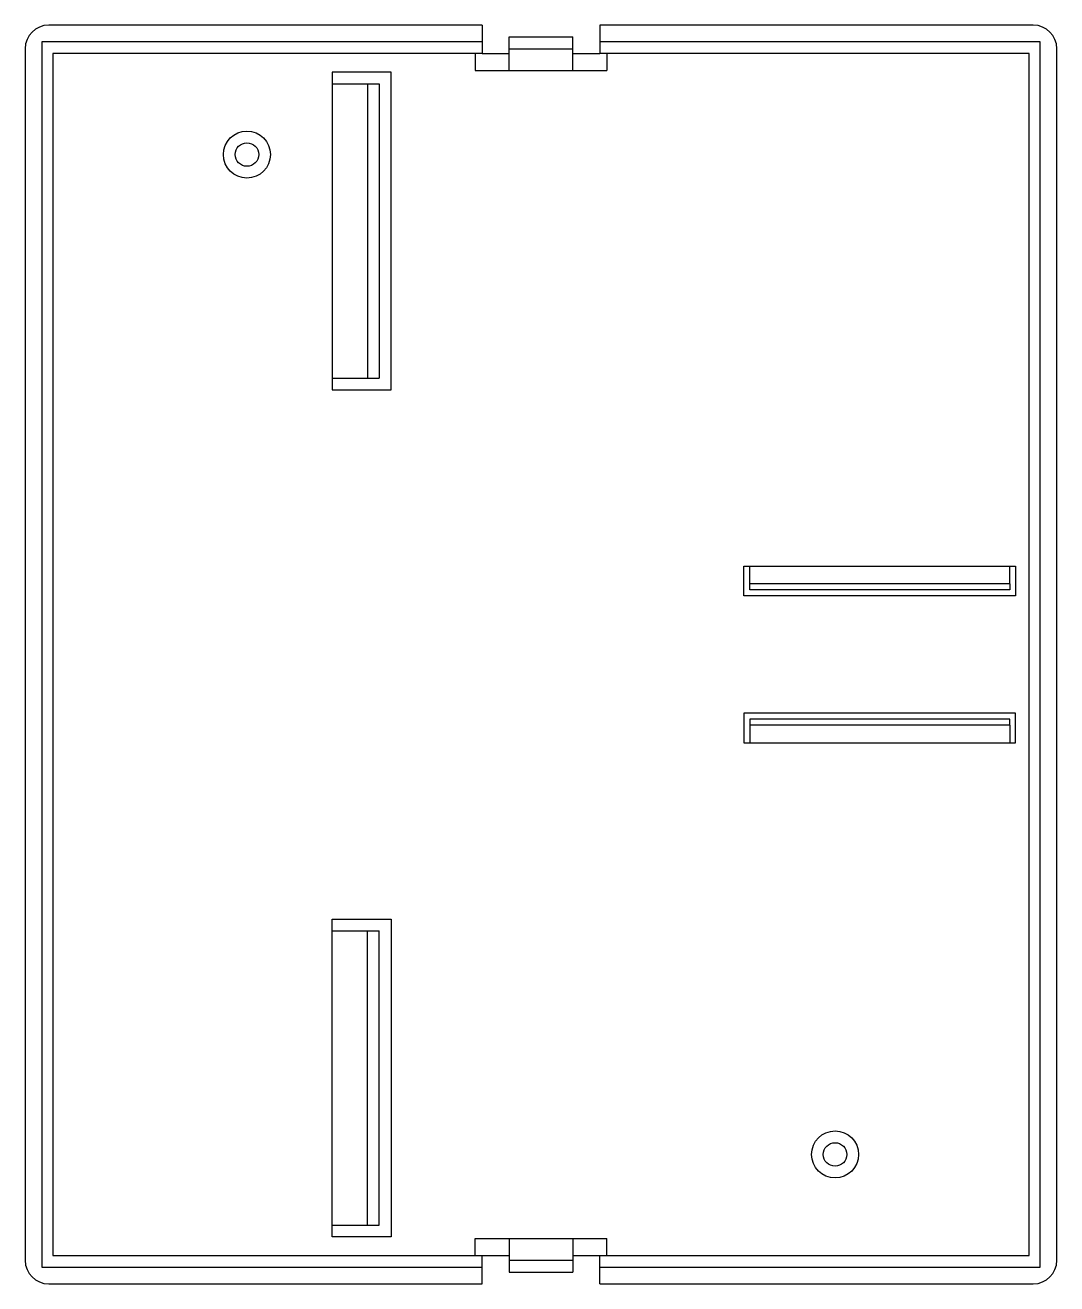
# Model space of a CAD drawing. Header units: millimetres. Extents: x -44 to 44, y -54 to 54.
import ezdxf

# ---------------------------------------------------------------- set-up
doc = ezdxf.new("R2010")
doc.units = ezdxf.units.MM
doc.layers.add('Shape2DView', color=7, linetype='CONTINUOUS')

msp = doc.modelspace()

# ---------------------------------------------------------------- linework, layer by layer
at = {"layer": 'Shape2DView'}
for p, q in [((-5, 53.5), (-41.85, 53.5)), ((-5, 53.5), (-5, 52.07)), ((5, 53.5), (5, 52.07)), ((41.85, 53.5), (5, 53.5)), ((-2.7, 51.5), (-2.7, 52.5)), ((-2.7, 52.5), (2.7, 52.5)), ((2.7, 51.5), (2.7, 52.5)), ((-43.85, 51.5), (-43.85, -51.5)), ((-5, 52.07), (-42.42, 52.07)), ((-42.42, 52.07), (-42.42, -52.07)), ((-5, 52.07), (-5, 51.1)), ((-2.7, 49.65), (-2.7, 51.5)), ((-2.7, 51.5), (2.7, 51.5)), ((2.7, 49.65), (2.7, 51.5)), ((5, 52.07), (5, 51.1)), ((42.42, 52.07), (5, 52.07)), ((42.42, -52.07), (42.42, 52.07)), ((43.85, -51.5), (43.85, 51.5)), ((-41.5, 51.1), (-41.5, -51.1)), ((-5, 51.1), (-41.5, 51.1)), ((-5.6, 51.1), (-5.6, 49.65)), ((-5, 51.1), (-2.7, 51.1)), ((2.7, 51.1), (5, 51.1)), ((41.5, 51.1), (5, 51.1)), ((5.6, 51.1), (5.6, 49.65)), ((41.5, -51.1), (41.5, 51.1)), ((-17.75, 49.5), (-17.75, 22.5)), ((-12.75, 49.5), (-17.75, 49.5)), ((-12.75, 22.5), (-12.75, 49.5)), ((-5.6, 49.65), (-2.7, 49.65)), ((-2.7, 49.65), (2.7, 49.65)), ((2.7, 49.65), (5.6, 49.65)), ((-17.75, 48.5), (-14.75, 48.5)), ((-14.75, 48.5), (-13.75, 48.5)), ((-14.75, 48.5), (-14.75, 23.5)), ((-13.75, 48.5), (-13.75, 23.5)), ((-17.75, 23.5), (-14.75, 23.5)), ((-17.75, 22.5), (-12.75, 22.5)), ((-14.75, 23.5), (-13.75, 23.5)), ((17.25, 7.5), (40.35, 7.5)), ((17.25, 5), (17.25, 7.5)), ((17.75, 6), (17.75, 7.5)), ((39.85, 6), (39.85, 7.5)), ((40.35, 7.5), (40.35, 5)), ((17.75, 5.5), (17.75, 6)), ((39.85, 6), (17.75, 6)), ((39.85, 5.5), (17.75, 5.5)), ((39.85, 6), (39.85, 5.5)), ((40.35, 5), (17.25, 5)), ((40.35, -5), (17.25, -5)), ((17.25, -5), (17.25, -7.5)), ((40.35, -7.5), (40.35, -5)), ((17.75, -5.5), (17.75, -6)), ((39.85, -5.5), (17.75, -5.5)), ((17.75, -6), (17.75, -7.5)), ((39.85, -6), (17.75, -6)), ((39.85, -6), (39.85, -5.5)), ((39.85, -6), (39.85, -7.5)), ((17.25, -7.5), (40.35, -7.5)), ((-17.75, -49.5), (-17.75, -22.5)), ((-17.75, -22.5), (-12.75, -22.5)), ((-17.75, -23.5), (-14.75, -23.5)), ((-14.75, -23.5), (-13.75, -23.5)), ((-14.75, -48.5), (-14.75, -23.5)), ((-13.75, -48.5), (-13.75, -23.5)), ((-12.75, -22.5), (-12.75, -49.5)), ((-17.75, -48.5), (-14.75, -48.5)), ((-14.75, -48.5), (-13.75, -48.5)), ((-12.75, -49.5), (-17.75, -49.5)), ((-5.6, -49.65), (-2.7, -49.65)), ((-5.6, -51.1), (-5.6, -49.65)), ((-2.7, -49.65), (2.7, -49.65)), ((-2.7, -49.65), (-2.7, -51.5)), ((2.7, -49.65), (5.6, -49.65)), ((2.7, -49.65), (2.7, -51.5)), ((5.6, -51.1), (5.6, -49.65)), ((-41.5, -51.1), (-5, -51.1)), ((-5, -51.1), (-2.7, -51.1)), ((-5, -52.07), (-5, -51.1)), ((2.7, -51.1), (5, -51.1)), ((5, -52.07), (5, -51.1)), ((5, -51.1), (41.5, -51.1)), ((-42.42, -52.07), (-5, -52.07)), ((-5, -53.5), (-5, -52.07)), ((-2.7, -51.5), (-2.7, -52.5)), ((-2.7, -51.5), (2.7, -51.5)), ((2.7, -51.5), (2.7, -52.5)), ((5, -53.5), (5, -52.07)), ((5, -52.07), (42.42, -52.07)), ((-41.85, -53.5), (-5, -53.5)), ((-2.7, -52.5), (2.7, -52.5)), ((5, -53.5), (41.85, -53.5))]:
    msp.add_line(p, q, dxfattribs=at)
for centre, radius in [((-25, 42.5), 2), ((-25, 42.5), 1), ((25, -42.5), 2), ((25, -42.5), 1)]:
    msp.add_circle(centre, radius, dxfattribs=at)
for centre, start, end in [((-41.85, 51.5), 90, 180), ((41.85, 51.5), 0, 90), ((-41.85, -51.5), 180, -90), ((41.85, -51.5), -90, 0)]:
    msp.add_arc(centre, 2, start, end, dxfattribs=at)

doc.saveas('drawing.dxf')
